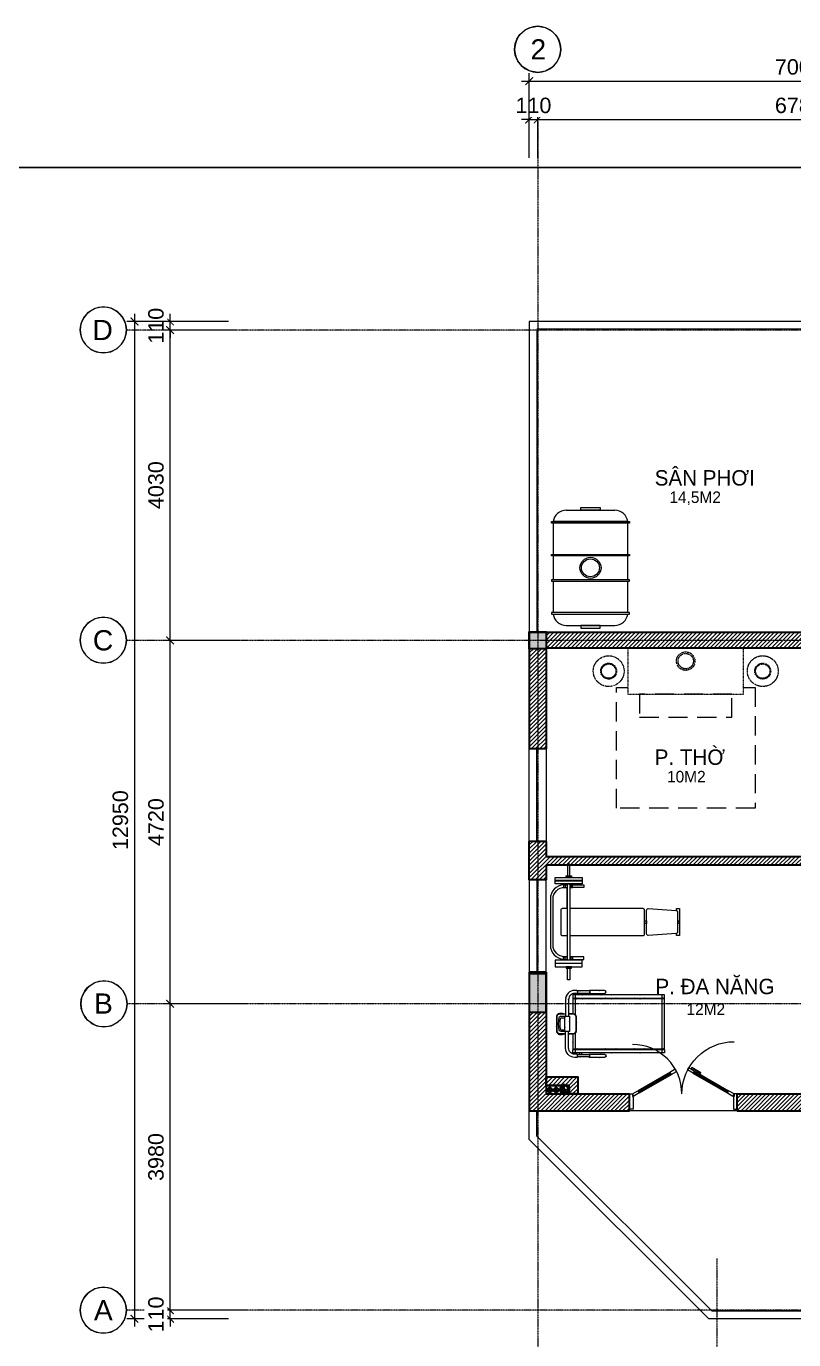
# Model space of a CAD drawing. Header units: millimetres. Extents: x -127141 to 682685, y -1234500 to 49778.
# Drawn here: x 307169 to 317131, y -15223 to 1835 of the extents above; entities that cross this region are included whole.
import ezdxf
from ezdxf.enums import TextEntityAlignment as Align

# ---------------------------------------------------------------- set-up
doc = ezdxf.new("R2010")
doc.units = ezdxf.units.MM
doc.header["$MEASUREMENT"] = 0
doc.set_wipeout_variables(frame=1)
for name, pattern in [('$AUDIT_BAD_LTYPE2', [0]), ('ACAD_ISO07W100', [3, 0, -3]), ('CONTINOUS', [0]), ('DASHDOT', [1, 0.5, -0.25, 0, -0.25]), ('HIDDEN', [0.75, 0.5, -0.25]), ('HIDDEN2', [0.1875, 0.125, -0.0625]), ('PHANTOM3', [1.5, 0.625, -0.125, 0.125, -0.125, 0.125, -0.125, 0.125, -0.125])]:
    doc.linetypes.add(name, pattern=pattern)
for name, color, linetype, lineweight in [('-DOOR', 137, 'Continuous', 9), ('-FURNITURE', 46, 'Continuous', 9), ('-LINE1', 7, 'Continuous', 18), ('-WALL', 4, 'Continuous', 35), ('A-COT VACH', 2, 'Continuous', 35), ('A-DIM', 251, 'Continuous', 15), ('A-HATCH', 251, 'Continuous', 5), ('A-KY HIEU', 34, 'Continuous', 20), ('A-NET THAY', 125, 'Continuous', 18), ('A-TRUC', 251, 'DASHDOT', 5), ('A-TUONG', 7, 'Continuous', 35), ('N1.5-TH', 2, 'PHANTOM3', 30), ('N4--1-OTHER1', 143, 'CONTINOUS', 15), ('N4-OTHER1', 143, 'CONTINOUS', 15), ('TEXT25', 2, 'Continuous', 13)]:
    doc.layers.add(name, color=color, linetype=linetype, lineweight=lineweight)
doc.layers.add('A-Dot_Line', color=255, linetype='ACAD_ISO07W100')
doc.layers.add('APOLIC', color=7, linetype='Continuous')
doc.layers.add('LUOI GIONG', color=160, linetype='Continuous', plot=False)
doc.styles.add('A1-arial', font='arial.ttf', dxfattribs={"width": 0.8})
doc.styles.get("Standard").update_dxf_attribs({"font": 'arial.ttf'})
doc.styles.add('SVN_AVO_thuong', font='')
doc.styles.add('T1', font='', dxfattribs={"height": 200})
doc.styles.get('SVN_AVO_thuong').set_extended_font_data('SVN-Avo')
doc.styles.get('T1').set_extended_font_data('VNgeometric Light')
doc.dimstyles.new('DIM_LAYOUT A2-A3', dxfattribs={"dimscale": 0, "dimtxt": 2, "dimasz": 1, "dimexe": 1, "dimexo": 0, "dimgap": 0.8, "dimtad": 1, "dimdec": 0, "dimlfac": -1, "dimzin": 0, "dimdsep": 46, "dimtxsty": 'Standard', "dimblk": 'ARCHTICK', "dimcen": 1, "dimdle": 1, "dimclrd": 256, "dimclre": 256, "dimclrt": 7, "dimadec": 0, "dimazin": 0, "dimtfac": 1, "dimtdec": 0, "dimtix": 1, "dimtofl": 0, "dimtmove": 2, "dimatfit": 3, "dimldrblk": 'ARCHTICK', "dimfxl": 1, "dimtfill": 1, "dimtolj": 1, "dimtzin": 0, "dimarcsym": 0})

# ---------------------------------------------------------------- blocks, each defined once
blk = doc.blocks.new('A$Cf6c941c9')
at = {"layer": '-FURNITURE', "linetype": 'HIDDEN', "ltscale": 500, "elevation": 0}
blk.add_lwpolyline([(512, 1950), (512, 2100), (2079, 2100), (2079, 300), (512, 300), (512, 450)], dxfattribs=at)
at = {"layer": '-FURNITURE', "linetype": 'HIDDEN2', "elevation": 0}
blk.add_lwpolyline([(600, 450), (600, 1950), (0, 1950), (0, 450)], close=True, dxfattribs=at)
at = {"layer": '-FURNITURE', "linetype": 'HIDDEN', "ltscale": 500, "elevation": 0}
blk.add_lwpolyline([(900, 600), (900, 1800), (600, 1800), (600, 600)], close=True, dxfattribs=at)
at = {"layer": '-FURNITURE', "linetype": 'HIDDEN2'}
for centre, radius in [((300, 2200), 200), ((300, 2200), 103), ((300, 2200), 93.3), ((170, 1200), 120), ((170, 1200), 100), ((300, 200), 200), ((300, 200), 103), ((300, 200), 93.3)]:
    blk.add_circle(centre, radius, dxfattribs=at)
blk = doc.blocks.new('X-10M-ALT2-TUM$0$A$C0CF10D65')
at = {"linetype": 'Continuous'}
for p, q in [((33, 188), (33, 821)), ((1533, 188), (1533, 821))]:
    blk.add_line(p, q, dxfattribs=at)
for points in [[(183, 0), (183, 1009), (204, 1009), (204, 0)], [(609, 0), (609, 1009), (629, 1009), (629, 0)], [(957, 0), (957, 1009), (937, 1009), (937, 0)], [(1383, 0), (1383, 1009), (1362, 1009), (1362, 0)], [(0, 378), (0, 631), (33, 631), (33, 378)], [(1566, 378), (1566, 631), (1533, 631), (1533, 378)]]:
    blk.add_lwpolyline(points, close=True, dxfattribs=at)
for points in [[(183, 989), (183, 19)], [(609, 989), (204, 989)], [(937, 989), (629, 989)], [(1362, 989), (957, 989)], [(1383, 19), (1383, 989)], [(204, 19), (609, 19)], [(629, 19), (937, 19)], [(957, 19), (1362, 19)]]:
    blk.add_lwpolyline(points, dxfattribs=at)
for radius in [137, 117]:
    blk.add_circle((783, 504), radius, dxfattribs=at)
for centre, start, end in [((206, 817), 97.774, 178.9884), ((1360, 817), 1.0116, 82.226), ((206, 191), 181.0116, 262.226), ((1360, 191), 277.774, 358.9884)]:
    blk.add_arc(centre, 173, start, end, dxfattribs=at)
blk = doc.blocks.new('Tonkin_JerkBench01_168x97_P')
for p, q in [((79, 138.5), (79, 135)), ((87, 138.5), (87, 135)), ((79, 41.5), (79, 45)), ((87, 41.5), (87, 45))]:
    blk.add_line(p, q)
for points in [[(85.4, 150), (85.4, 165), (82.4, 165), (82.4, 150)], [(82.4, 138.5), (77.2, 138.5), (77.2, 135), (82.4, 135)], [(82.4, 138.5), (78.5, 138.5)], [(78.5, 138.5), (82.4, 138.5)], [(82.4, 144), (82.4, 143.5)], [(85.4, 143.5), (85.4, 144)], [(85.4, 135), (88.6, 135), (88.6, 138.5), (85.4, 138.5)], [(82.4, 41.5), (77.2, 41.5), (77.2, 45), (82.4, 45)], [(78.5, 41.5), (82.4, 41.5)], [(82.4, 36), (82.4, 36.5)], [(85.4, 45), (88.6, 45), (88.6, 41.5), (85.4, 41.5)], [(85.4, 36.5), (85.4, 36)], [(85.4, 30), (85.4, 15), (82.4, 15), (82.4, 30)]]:
    blk.add_lwpolyline(points)
at = {"color": 8}
for points in [[(77.2, 138.5, 0.393718), (60, 120), (60, 60, 0.393718), (77.2, 41.5)], [(82.4, 45), (78.5, 45, -0.414214), (63.5, 60), (63.5, 120, -0.414214), (78.5, 135), (82.4, 135)]]:
    blk.add_lwpolyline(points, format="xyb", dxfattribs=at)
for points in [[(101.4, 148), (101.4, 144), (66.4, 144), (66.4, 148)], [(101.4, 143.5), (101.4, 139.5), (66.4, 139.5), (66.4, 143.5)], [(87.4, 150), (87.4, 148), (80.4, 148), (80.4, 150)], [(82.4, 139.5), (85.4, 139.5), (85.4, 40.5), (82.4, 40.5)], [(101.4, 36.5), (101.4, 40.5), (66.4, 40.5), (66.4, 36.5)], [(101.4, 32), (101.4, 36), (66.4, 36), (66.4, 32)], [(87.4, 30), (87.4, 32), (80.4, 32), (80.4, 30)]]:
    blk.add_lwpolyline(points, close=True)
for points in [[(85.4, 138.5), (103.5, 138.5), (103.5, 135), (85.4, 135)], [(82.4, 107.5), (81.7, 107.5), (81.7, 135), (82.4, 135)], [(223.7, 105), (223.7, 107.5), (227.7, 107.5), (227.7, 72.5), (223.7, 72.5), (223.7, 75)], [(182.3, 91.7), (185, 91.7), (185, 88.2), (182.3, 88.2)], [(225, 91.7), (227.4, 91.7), (227.4, 88.2), (225, 88.2)], [(82.4, 72.5), (81.7, 72.5), (81.7, 45), (82.4, 45)], [(85.4, 41.5), (103.5, 41.5), (103.5, 45), (85.4, 45)]]:
    blk.add_lwpolyline(points, dxfattribs=at)
for points in [[(82.4, 107.5), (75.5, 107.5, 0.414214), (73.5, 105.5), (73.5, 74.5, 0.414214), (75.5, 72.5), (82.4, 72.5)], [(85.4, 72.5), (180.3, 72.5, 0.414214), (182.3, 74.5), (182.3, 105.5, 0.414214), (180.3, 107.5), (85.4, 107.5)]]:
    blk.add_lwpolyline(points, format="xyb")
blk.add_lwpolyline([(223.1, 74.9), (187.1, 72.6, -0.432616), (185, 74.6), (185, 105.4, -0.432616), (187.1, 107.4), (223.1, 105.1, -0.396047), (225, 103.1), (225, 76.9, -0.396047)], format="xyb", close=True)
blk = doc.blocks.new('Tonkin_Treadmill01_140x87_P')
at = {"color": 8}
for p, q in [((84.8, 71.9), (84.8, 97.5)), ((197.3, 22.5), (197.3, 97.5)), ((84.8, 22.5), (84.8, 48.1))]:
    blk.add_line(p, q, dxfattribs=at)
blk.add_line((70.9, 50), (70.9, 70))
for points in [[(87.1, 103.5), (83.9, 103.5, 0.414214), (71.9, 91.5), (71.9, 70)], [(102.9, 99.5), (122.5, 99.5, 1), (122.5, 103.5), (102.9, 103.5)], [(87.1, 99.5), (83.9, 99.5, 0.414214), (75.9, 91.5), (75.9, 70)], [(71.9, 72.5), (64, 72.5, 0.414214), (60.5, 69), (60.5, 51, 0.414214), (64, 47.5), (71.9, 47.5)], [(75.9, 47.5), (82, 47.5, 0.414214), (85.5, 51), (85.5, 69, 0.414214), (82, 72.5), (75.9, 72.5)], [(87.1, 16.5), (83.9, 16.5, -0.414214), (71.9, 28.5), (71.9, 50)], [(87.1, 20.5), (83.9, 20.5, -0.414214), (75.9, 28.5), (75.9, 50)], [(102.9, 20.5), (122.5, 20.5, -1), (122.5, 16.5), (102.9, 16.5)]]:
    blk.add_lwpolyline(points, format="xyb")
for points in [[(102.9, 103), (87.5, 103)], [(81.3, 47), (81.3, 27.5), (200.3, 27.5), (200.3, 92.5), (81.3, 92.5), (81.3, 73)], [(87.5, 100), (102.9, 100)], [(68.5, 72.5), (68.5, 73), (63.5, 73), (63.5, 72.5)], [(68.5, 47.5), (68.5, 47), (63.5, 47), (63.5, 47.5)], [(87.5, 20), (102.9, 20)], [(102.9, 17), (87.5, 17)]]:
    blk.add_lwpolyline(points)
for points in [[(81.3, 97.5), (81.3, 93.5), (200.3, 93.5), (200.3, 97.5)], [(81.3, 97.5), (81.3, 93.5), (200.3, 93.5), (200.3, 97.5)], [(64, 73.5), (64, 74), (68, 74), (68, 73.5)], [(64, 46.5), (64, 46), (68, 46), (68, 46.5)], [(81.3, 22.5), (81.3, 26.5), (200.3, 26.5), (200.3, 22.5)]]:
    blk.add_lwpolyline(points, close=True)
for points in [[(81.8, 92.5), (81.8, 93.5)], [(81.8, 92.5), (81.8, 93.5)], [(199.8, 93.5), (199.8, 92.5)], [(68.5, 73), (71.9, 73)], [(68.5, 47), (71.9, 47)], [(81.8, 27.5), (81.8, 26.5)], [(199.8, 26.5), (199.8, 27.5)]]:
    blk.add_lwpolyline(points, dxfattribs=at)
for points in [[(89.8, 97.5), (89.8, 100), (92.8, 100), (92.8, 97.5)], [(89.8, 22.5), (89.8, 20), (92.8, 20), (92.8, 22.5)]]:
    blk.add_lwpolyline(points, close=True, dxfattribs=at)
for points in [[(63.5, 73, 0.377964), (60, 69), (60, 51, 0.377964), (63.5, 47)], [(75.9, 47), (82, 47, 0.414214), (86, 51), (86, 69, 0.414214), (82, 73), (75.9, 73)]]:
    blk.add_lwpolyline(points, format="xyb", dxfattribs=at)
for points in [[(69.2, 73), (62.8, 73, -1), (62.8, 73.5), (69.2, 73.5, -1)], [(63.6, 51.7, -0.083043), (63.6, 68.3, -0.366471), (65.6, 70), (76.9, 70), (76.9, 50), (65.6, 50, -0.366471)], [(69.2, 47), (62.8, 47, 1), (62.8, 46.5), (69.2, 46.5, 1)]]:
    blk.add_lwpolyline(points, format="xyb", close=True)
blk.add_lwpolyline([(65.6, 52, -0.083043), (65.6, 68), (70.4, 68), (70.4, 52)], format="xyb", close=True, dxfattribs=at)
at = {"extrusion": (0, 0, -1)}
for centre, major_axis, start_param, end_param in [((87.1, 101.5), (0, -2), 3.141593, 6.283185), ((102.9, 101.5), (0, -2), 2.418858, 7.00592), ((102.9, 101.5), (0, -1.5), 3.141593, 6.283185)]:
    blk.add_ellipse(centre, major_axis=major_axis, ratio=0.258819, start_param=start_param, end_param=end_param, dxfattribs=at)
for centre, major_axis, start_param, end_param in [((87.1, 18.5), (0, 2), 3.141593, 6.283185), ((102.9, 18.5), (0, 2), 2.418858, 7.00592), ((102.9, 18.5), (0, 1.5), 3.141593, 6.283185)]:
    blk.add_ellipse(centre, major_axis=major_axis, ratio=0.258819, start_param=start_param, end_param=end_param)
at = {"layer": 'A-Dot_Line', "ltscale": 0.2}
for p, q in [((84.8, 71.9), (84.8, 97.5)), ((197.3, 22.5), (197.3, 97.5)), ((70.9, 50), (70.9, 70)), ((84.8, 22.5), (84.8, 48.1))]:
    blk.add_line(p, q, dxfattribs=at)
for points in [[(87.1, 103.5), (83.9, 103.5, 0.414214), (71.9, 91.5), (71.9, 70)], [(102.9, 99.5), (122.5, 99.5, 1), (122.5, 103.5), (102.9, 103.5)], [(87.1, 99.5), (83.9, 99.5, 0.414214), (75.9, 91.5), (75.9, 70)], [(63.5, 73, 0.377964), (60, 69), (60, 51, 0.377964), (63.5, 47)], [(71.9, 72.5), (64, 72.5, 0.414214), (60.5, 69), (60.5, 51, 0.414214), (64, 47.5), (71.9, 47.5)], [(75.9, 47), (82, 47, 0.414214), (86, 51), (86, 69, 0.414214), (82, 73), (75.9, 73)], [(75.9, 47.5), (82, 47.5, 0.414214), (85.5, 51), (85.5, 69, 0.414214), (82, 72.5), (75.9, 72.5)], [(87.1, 16.5), (83.9, 16.5, -0.414214), (71.9, 28.5), (71.9, 50)], [(87.1, 20.5), (83.9, 20.5, -0.414214), (75.9, 28.5), (75.9, 50)], [(102.9, 20.5), (122.5, 20.5, -1), (122.5, 16.5), (102.9, 16.5)]]:
    blk.add_lwpolyline(points, format="xyb", dxfattribs=at)
for points in [[(102.9, 103), (87.5, 103)], [(81.3, 47), (81.3, 27.5), (200.3, 27.5), (200.3, 92.5), (81.3, 92.5), (81.3, 73)], [(81.8, 92.5), (81.8, 93.5)], [(81.8, 92.5), (81.8, 93.5)], [(87.5, 100), (102.9, 100)], [(199.8, 93.5), (199.8, 92.5)], [(68.5, 72.5), (68.5, 73), (63.5, 73), (63.5, 72.5)], [(68.5, 73), (71.9, 73)], [(68.5, 47.5), (68.5, 47), (63.5, 47), (63.5, 47.5)], [(68.5, 47), (71.9, 47)], [(81.8, 27.5), (81.8, 26.5)], [(87.5, 20), (102.9, 20)], [(199.8, 26.5), (199.8, 27.5)], [(102.9, 17), (87.5, 17)]]:
    blk.add_lwpolyline(points, dxfattribs=at)
for points in [[(81.3, 97.5), (81.3, 93.5), (200.3, 93.5), (200.3, 97.5)], [(81.3, 97.5), (81.3, 93.5), (200.3, 93.5), (200.3, 97.5)], [(89.8, 97.5), (89.8, 100), (92.8, 100), (92.8, 97.5)], [(64, 73.5), (64, 74), (68, 74), (68, 73.5)], [(64, 46.5), (64, 46), (68, 46), (68, 46.5)], [(81.3, 22.5), (81.3, 26.5), (200.3, 26.5), (200.3, 22.5)], [(89.8, 22.5), (89.8, 20), (92.8, 20), (92.8, 22.5)]]:
    blk.add_lwpolyline(points, close=True, dxfattribs=at)
for points in [[(69.2, 73), (62.8, 73, -1), (62.8, 73.5), (69.2, 73.5, -1)], [(63.6, 51.7, -0.083043), (63.6, 68.3, -0.366471), (65.6, 70), (76.9, 70), (76.9, 50), (65.6, 50, -0.366471)], [(65.6, 52, -0.083043), (65.6, 68), (70.4, 68), (70.4, 52)], [(69.2, 47), (62.8, 47, 1), (62.8, 46.5), (69.2, 46.5, 1)]]:
    blk.add_lwpolyline(points, format="xyb", close=True, dxfattribs=at)
at = {"layer": 'A-Dot_Line', "ltscale": 0.2, "extrusion": (0, 0, -1)}
for centre, major_axis, start_param, end_param in [((87.1, 101.5), (0, -2), 3.141593, 6.283185), ((102.9, 101.5), (0, -2), 2.418858, 7.00592), ((102.9, 101.5), (0, -1.5), 3.141593, 6.283185)]:
    blk.add_ellipse(centre, major_axis=major_axis, ratio=0.258819, start_param=start_param, end_param=end_param, dxfattribs=at)
at = {"layer": 'A-Dot_Line', "ltscale": 0.2}
for centre, major_axis, start_param, end_param in [((87.1, 18.5), (0, 2), 3.141593, 6.283185), ((102.9, 18.5), (0, 2), 2.418858, 7.00592), ((102.9, 18.5), (0, 1.5), 3.141593, 6.283185)]:
    blk.add_ellipse(centre, major_axis=major_axis, ratio=0.258819, start_param=start_param, end_param=end_param, dxfattribs=at)
blk = doc.blocks.new('*U80')
at = {"ltscale": 0.3}
for points in [[(883, 0, 0.414214), (50, 833, 0.414214)], [(883, 0, -0.414214), (1672, 789, -0.414214)]]:
    blk.add_lwpolyline(points, format="xyb", dxfattribs=at)
for points in [[(579, 338), (726, 423), (740, 399), (716, 384), (705, 404), (582, 333)], [(0, 0), (50, 0), (50, -40), (60, -40), (60, -246), (0, -246)], [(1722, 0), (1672, 0), (1672, -40), (1662, -40), (1662, -246), (1722, -246)]]:
    blk.add_lwpolyline(points, close=True)
for points in [[(687, 368), (137, 50)], [(685, 367), (705, 332), (792, 382), (772, 417), (685, 367)], [(1075, 344), (1055, 310), (969, 360), (989, 394), (1075, 344)], [(1073, 346), (1585, 50)], [(137, 50), (157, 15), (70, -35), (50, 0), (137, 50)], [(1585, 50), (1565, 15), (1652, -35), (1672, 0), (1585, 50)]]:
    blk.add_lwpolyline(points)
at = {"layer": 'APOLIC', "linetype": '$AUDIT_BAD_LTYPE2'}
for p, q in [((147, 33), (695, 349)), ((705, 332), (157, 15)), ((1055, 310), (1565, 15)), ((1575, 33), (1065, 327))]:
    blk.add_line(p, q, dxfattribs=at)
blk = doc.blocks.new('_ArchTick')
at = {"color": 0, "linetype": 'ByBlock', "const_width": 0.15}
blk.add_lwpolyline([(-0.5, -0.5), (0.5, 0.5)], dxfattribs=at)
blk = doc.blocks.new('*D405')
at = {"layer": 'A-DIM', "lineweight": -2, "transparency": 16777216}
for p, q in [((1166, 17884), (1166, 17984)), ((1885, 17884), (1066, 17884)), ((1885, 17774), (1066, 17774)), ((1166, 17774), (1166, 17674))]:
    blk.add_line(p, q, dxfattribs=at)
at = {"layer": 'Defpoints', "color": 0, "transparency": 16777216}
for p in [(1885, 17884, 0), (1885, 17774, 0)]:
    blk.add_point(p, dxfattribs=at)
at = {"layer": 'A-DIM', "lineweight": -2, "transparency": 16777216, "xscale": 100, "yscale": 100, "zscale": 100}
for p, rotation in [((1166, 17884), 270), ((1166, 17774), 90)]:
    blk.add_blockref('_ArchTick', p, dxfattribs=dict(at, rotation=rotation))
at = {"layer": 'A-DIM', "color": 7, "transparency": 16777216, "insert": (984, 17829), "char_height": 200, "attachment_point": 5, "rotation": 90, "bg_fill": 3, "box_fill_scale": 1.25, "bg_fill_color": 256, "bg_fill_true_color": 13158600, "bg_fill_transparency": 0}
blk.add_mtext('\\A1;110', dxfattribs=at)
at = {"layer": 'Defpoints', "color": 0, "transparency": 16777216}
blk.add_point((1166, 17774), dxfattribs=at)
blk = doc.blocks.new('*D406')
at = {"layer": 'A-DIM', "lineweight": -2, "transparency": 16777216}
for p, q in [((5838, 20508), (12818, 20508)), ((5938, 20011), (5938, 20608)), ((12718, 20011), (12718, 20608))]:
    blk.add_line(p, q, dxfattribs=at)
at = {"layer": 'Defpoints', "color": 0, "transparency": 16777216}
for p in [(12718, 20508), (5938, 20011, 0), (12718, 20011, 0)]:
    blk.add_point(p, dxfattribs=at)
at = {"layer": 'A-DIM', "lineweight": -2, "transparency": 16777216, "xscale": 100, "yscale": 100, "zscale": 100, "rotation": 180}
blk.add_blockref('_ArchTick', (5938, 20508), dxfattribs=at)
at = {"layer": 'A-DIM', "lineweight": -2, "transparency": 16777216, "xscale": 100, "yscale": 100, "zscale": 100}
blk.add_blockref('_ArchTick', (12718, 20508), dxfattribs=at)
at = {"layer": 'A-DIM', "color": 7, "transparency": 16777216, "insert": (9328, 20690), "char_height": 200, "attachment_point": 5, "bg_fill": 3, "box_fill_scale": 1.25, "bg_fill_color": 256, "bg_fill_true_color": 13158600, "bg_fill_transparency": 0}
blk.add_mtext('\\A1;6780', dxfattribs=at)
blk = doc.blocks.new('*D408')
at = {"layer": 'A-DIM', "lineweight": -2, "transparency": 16777216}
for p, q in [((5828, 20508), (5728, 20508)), ((5828, 20011), (5828, 20608)), ((5938, 20011), (5938, 20608)), ((5938, 20508), (6038, 20508))]:
    blk.add_line(p, q, dxfattribs=at)
at = {"layer": 'Defpoints', "color": 0, "transparency": 16777216}
for p in [(5828, 20011, 0), (5938, 20011)]:
    blk.add_point(p, dxfattribs=at)
at = {"layer": 'A-DIM', "lineweight": -2, "transparency": 16777216, "xscale": 100, "yscale": 100, "zscale": 100}
blk.add_blockref('_ArchTick', (5828, 20508), dxfattribs=at)
at = {"layer": 'A-DIM', "lineweight": -2, "transparency": 16777216, "xscale": 100, "yscale": 100, "zscale": 100, "rotation": 180}
blk.add_blockref('_ArchTick', (5938, 20508), dxfattribs=at)
at = {"layer": 'A-DIM', "color": 7, "transparency": 16777216, "insert": (5883, 20690), "char_height": 200, "attachment_point": 5, "bg_fill": 3, "box_fill_scale": 1.25, "bg_fill_color": 256, "bg_fill_true_color": 13158600, "bg_fill_transparency": 0}
blk.add_mtext('\\A1;110', dxfattribs=at)
at = {"layer": 'Defpoints', "color": 0, "transparency": 16777216}
blk.add_point((5938, 20508), dxfattribs=at)
blk = doc.blocks.new('*D412')
at = {"layer": 'A-DIM', "lineweight": -2, "transparency": 16777216}
for p, q in [((2024, 17774), (1066, 17774)), ((1166, 13643), (1166, 17874)), ((2024, 13743), (1066, 13743))]:
    blk.add_line(p, q, dxfattribs=at)
at = {"layer": 'Defpoints', "color": 0, "transparency": 16777216}
for p in [(1166, 17774), (2024, 17774, 0), (2024, 13743, 0)]:
    blk.add_point(p, dxfattribs=at)
at = {"layer": 'A-DIM', "lineweight": -2, "transparency": 16777216, "xscale": 100, "yscale": 100, "zscale": 100}
for p, rotation in [((1166, 17774), 90), ((1166, 13743), 270)]:
    blk.add_blockref('_ArchTick', p, dxfattribs=dict(at, rotation=rotation))
at = {"layer": 'A-DIM', "color": 7, "transparency": 16777216, "insert": (984, 15759), "char_height": 200, "attachment_point": 5, "rotation": 90, "bg_fill": 3, "box_fill_scale": 1.25, "bg_fill_color": 256, "bg_fill_true_color": 13158600, "bg_fill_transparency": 0}
blk.add_mtext('\\A1;4030', dxfattribs=at)
blk = doc.blocks.new('*D418')
at = {"layer": 'A-DIM', "lineweight": -2, "transparency": 16777216}
for p, q in [((1166, 4943), (1166, 9123)), ((2137, 9023), (1066, 9023)), ((2137, 5043), (1066, 5043))]:
    blk.add_line(p, q, dxfattribs=at)
at = {"layer": 'Defpoints', "color": 0, "transparency": 16777216}
for p in [(1166, 9023), (2137, 9023, 0), (2137, 5043, 0)]:
    blk.add_point(p, dxfattribs=at)
at = {"layer": 'A-DIM', "lineweight": -2, "transparency": 16777216, "xscale": 100, "yscale": 100, "zscale": 100}
for p, rotation in [((1166, 9023), 90), ((1166, 5043), 270)]:
    blk.add_blockref('_ArchTick', p, dxfattribs=dict(at, rotation=rotation))
at = {"layer": 'A-DIM', "color": 7, "transparency": 16777216, "insert": (984, 7033), "char_height": 200, "attachment_point": 5, "rotation": 90, "bg_fill": 3, "box_fill_scale": 1.25, "bg_fill_color": 256, "bg_fill_true_color": 13158600, "bg_fill_transparency": 0}
blk.add_mtext('\\A1;3980', dxfattribs=at)
blk = doc.blocks.new('*D419')
at = {"layer": 'A-DIM', "lineweight": -2, "transparency": 16777216}
for p, q in [((1166, 8923), (1166, 13843)), ((2062, 13743), (1066, 13743)), ((2062, 9023), (1066, 9023))]:
    blk.add_line(p, q, dxfattribs=at)
at = {"layer": 'Defpoints', "color": 0, "transparency": 16777216}
for p in [(1166, 13743), (2062, 13743, 0), (2062, 9023, 0)]:
    blk.add_point(p, dxfattribs=at)
at = {"layer": 'A-DIM', "lineweight": -2, "transparency": 16777216, "xscale": 100, "yscale": 100, "zscale": 100}
for p, rotation in [((1166, 13743), 90), ((1166, 9023), 270)]:
    blk.add_blockref('_ArchTick', p, dxfattribs=dict(at, rotation=rotation))
at = {"layer": 'A-DIM', "color": 7, "transparency": 16777216, "insert": (984, 11383), "char_height": 200, "attachment_point": 5, "rotation": 90, "bg_fill": 3, "box_fill_scale": 1.25, "bg_fill_color": 256, "bg_fill_true_color": 13158600, "bg_fill_transparency": 0}
blk.add_mtext('\\A1;4720', dxfattribs=at)
blk = doc.blocks.new('*D420')
at = {"layer": 'A-DIM', "lineweight": -2, "transparency": 16777216}
for p, q in [((5728, 21008), (12928, 21008)), ((5828, 20398), (5828, 21108)), ((12828, 20398), (12828, 21108))]:
    blk.add_line(p, q, dxfattribs=at)
at = {"layer": 'Defpoints', "color": 0, "transparency": 16777216}
for p in [(12828, 21008), (5828, 20398, 0), (12828, 20398, 0)]:
    blk.add_point(p, dxfattribs=at)
at = {"layer": 'A-DIM', "lineweight": -2, "transparency": 16777216, "xscale": 100, "yscale": 100, "zscale": 100, "rotation": 180}
blk.add_blockref('_ArchTick', (5828, 21008), dxfattribs=at)
at = {"layer": 'A-DIM', "lineweight": -2, "transparency": 16777216, "xscale": 100, "yscale": 100, "zscale": 100}
blk.add_blockref('_ArchTick', (12828, 21008), dxfattribs=at)
at = {"layer": 'A-DIM', "color": 7, "transparency": 16777216, "insert": (9328, 21190), "char_height": 200, "attachment_point": 5, "bg_fill": 3, "box_fill_scale": 1.25, "bg_fill_color": 256, "bg_fill_true_color": 13158600, "bg_fill_transparency": 0}
blk.add_mtext('\\A1;7000', dxfattribs=at)
blk = doc.blocks.new('Tag - Metric')
blk.add_lwpolyline([(0, 3.44), (-1.1, 3.26), (-2.06, 2.76), (-2.71, 2.12), (-3.13, 1.43), (-3.37, 0.73), (-3.44, 0), (-3.3, -0.99), (-2.83, -1.96), (-2.11, -2.72), (-1.16, -3.24), (0, -3.44), (1.28, -3.19), (2.29, -2.57), (2.96, -1.75), (3.33, -0.88), (3.44, 0), (3.34, 0.84), (3.08, 1.53), (2.65, 2.2), (1.84, 2.91), (1.07, 3.27), (0, 3.44)], close=True)
blk.add_circle((0, 0), 3.44)
at = {"style": 'A1-arial', "flags": 8}
blk.add_attdef('1', text='', height=3, dxfattribs=at).set_placement((0, 0), align=Align.MIDDLE_CENTER)
blk = doc.blocks.new('*D421')
at = {"layer": 'A-DIM', "lineweight": -2, "transparency": 16777216}
for p, q in [((704, 17984), (704, 4833)), ((1923, 17884), (604, 17884)), ((1923, 4933), (604, 4933))]:
    blk.add_line(p, q, dxfattribs=at)
at = {"layer": 'Defpoints', "color": 0, "transparency": 16777216}
for p in [(1923, 17884, 0), (704, 4933), (1923, 4933, 0)]:
    blk.add_point(p, dxfattribs=at)
at = {"layer": 'A-DIM', "lineweight": -2, "transparency": 16777216, "xscale": 100, "yscale": 100, "zscale": 100}
for p, rotation in [((704, 17884), 90), ((704, 4933), 270)]:
    blk.add_blockref('_ArchTick', p, dxfattribs=dict(at, rotation=rotation))
at = {"layer": 'A-DIM', "color": 7, "transparency": 16777216, "insert": (522, 11408), "char_height": 200, "attachment_point": 5, "rotation": 90, "bg_fill": 3, "box_fill_scale": 1.25, "bg_fill_color": 256, "bg_fill_true_color": 13158600, "bg_fill_transparency": 0}
blk.add_mtext('\\A1;12950', dxfattribs=at)
blk = doc.blocks.new('*D422')
at = {"layer": 'A-DIM', "lineweight": -2, "transparency": 16777216}
for p, q in [((1166, 5043), (1166, 5143)), ((1923, 5043), (1066, 5043)), ((1923, 4933), (1066, 4933)), ((1166, 4933), (1166, 4833))]:
    blk.add_line(p, q, dxfattribs=at)
at = {"layer": 'Defpoints', "color": 0, "transparency": 16777216}
for p in [(1923, 5043, 0), (1923, 4933, 0)]:
    blk.add_point(p, dxfattribs=at)
at = {"layer": 'A-DIM', "lineweight": -2, "transparency": 16777216, "xscale": 100, "yscale": 100, "zscale": 100}
for p, rotation in [((1166, 5043), 270), ((1166, 4933), 90)]:
    blk.add_blockref('_ArchTick', p, dxfattribs=dict(at, rotation=rotation))
at = {"layer": 'A-DIM', "color": 7, "transparency": 16777216, "insert": (984, 4988), "char_height": 200, "attachment_point": 5, "rotation": 90, "bg_fill": 3, "box_fill_scale": 1.25, "bg_fill_color": 256, "bg_fill_true_color": 13158600, "bg_fill_transparency": 0}
blk.add_mtext('\\A1;110', dxfattribs=at)
at = {"layer": 'Defpoints', "color": 0, "transparency": 16777216}
blk.add_point((1166, 5043), dxfattribs=at)
blk = doc.blocks.new('cot 220')
at = {"layer": 'A-COT VACH'}
h = blk.add_hatch(color=251, dxfattribs=at)
h.dxf.hatch_style = 1
h.paths.add_polyline_path([(110, 110), (-110, 110), (-110, -110), (110, -110)])
blk.add_lwpolyline([(-110, -110), (110, -110), (110, 110), (-110, 110)], close=True, dxfattribs=at)
blk = doc.blocks.new('N-ONGDUNG')
at = {"layer": 'N4-OTHER1', "ltscale": 10}
h = blk.add_hatch(dxfattribs=at)
h.set_pattern_fill('ANSI31', color=256, scale=36, angle=-90, style=0)
h.set_pattern_definition([(315, (39548.85, 159241.4585), (3.18198052, 3.18198052), [])])
h.paths.add_polyline_path([(0, 45, -0.414214), (45, 0), (0, 0)])
h.paths.add_polyline_path([(-45, 0, -0.414214), (0, 45), (0, 0, 1)])
h.paths.add_polyline_path([(0, 0), (45, 0, -1)])
at = {"linetype": 'Continuous', "ltscale": 10}
for p, q in [((63, 0), (-63, 0)), ((0, 63), (0, -63))]:
    blk.add_line(p, q, dxfattribs=at)
blk.add_circle((0, 0), 45, dxfattribs=at)
for centre, start, end in [((-23, 0), 0, 180), ((23, 0), 180, 0)]:
    blk.add_arc(centre, 22.5, start, end, dxfattribs=at)
blk = doc.blocks.new('A$C7A0B4F84')
at = {"layer": 'A-HATCH'}
h = blk.add_hatch(dxfattribs=at)
h.set_pattern_fill('ANSI31', color=256, scale=300, angle=-90)
h.set_pattern_definition([(315, (6970, 315767.375), (26.5165043, 26.5165043), [])])
h.paths.add_polyline_path([(210, 100), (100, 100), (100, -10), (-200, -10), (-200, -120), (210, -120)])
at = {"layer": 'A-TUONG'}
blk.add_lwpolyline([(210, 100), (100, 100), (100, -10), (-200, -10), (-200, -120), (210, -120), (210, 100)], dxfattribs=at)
at = {"layer": 'N4--1-OTHER1', "color": 1}
blk.add_lwpolyline([(-200, 0), (-200, 100), (100, 100), (100, 0)], close=True, dxfattribs=at)
at = {"layer": 'N1.5-TH'}
for p, xscale, yscale, zscale in [((-154, 51), -0.6666666666666667, 0.6666666666666667, 0.6666666666666666), ((-71, 51), -0.6666666666666667, 0.6666666666666667, 0.6666666666666666), ((35, 45), -1.222222222222222, 1.222222222222222, 1.222222222222222)]:
    blk.add_blockref('N-ONGDUNG', p, dxfattribs=dict(at, xscale=xscale, yscale=yscale, zscale=zscale))
blk = doc.blocks.new('A$C613aa57a')
at = {"layer": 'A-COT VACH'}
h = blk.add_hatch(color=251, dxfattribs=at)
h.dxf.hatch_style = 1
h.paths.add_polyline_path([(6048, 9413.9), (5828, 9413.9), (5828, 8913.9), (6048, 8913.9)])
blk.add_lwpolyline([(5828, 8913.9), (6048, 8913.9), (6048, 9413.9), (5828, 9413.9)], close=True, dxfattribs=at)
at = {"layer": 'A-TRUC', "ltscale": 3}
blk.add_line((14146.6, 5043.1, 0), (599.3, 5043.1, 0), dxfattribs=at)
blk.add_lwpolyline([(8263.9, 5713.6), (8263.9, 1081.7)], dxfattribs=at)
at = {"layer": 'A-COT VACH', "xscale": -1}
blk.add_blockref('cot 220', (5938.2, 13743.6), dxfattribs=at)
at = {"layer": 'A-KY HIEU'}
ref = blk.add_blockref('Tag - Metric', (300, 17775.4, 0), dxfattribs=dict(at, xscale=87.13796474971016, yscale=87.13796474971016, zscale=87.13796474971016, rotation=180))
ref.add_attrib('DETAIL#', 'D', dxfattribs={"layer": '0', "height": 262.5, "style": 'A1-arial'}).set_placement((291.3, 17774.3, 0), align=Align.MIDDLE_CENTER)
ref = blk.add_blockref('Tag - Metric', (300, 13745.2, 0), dxfattribs=dict(at, xscale=87.13796474971016, yscale=87.13796474971016, zscale=87.13796474971016, rotation=180))
ref.add_attrib('DETAIL#', 'C', dxfattribs={"layer": '0', "height": 262.5, "style": 'A1-arial'}).set_placement((296.3, 13744.1, 0), align=Align.MIDDLE_CENTER)
ref = blk.add_blockref('Tag - Metric', (308, 9022.9, 0), dxfattribs=dict(at, xscale=87.13796474971016, yscale=87.13796474971016, zscale=87.13796474971016, rotation=180))
ref.add_attrib('DETAIL#', 'B', dxfattribs={"layer": '0', "height": 262.5, "style": 'A1-arial'}).set_placement((300.7, 9026.5, 0), align=Align.MIDDLE_CENTER)
at = {"layer": 'A-DIM'}
dim = blk.add_linear_dim(base=(12718.1, 20507.9), p1=(5938, 20011.2, 0), p2=(12718.1, 20011.1, 0), dimstyle='DIM_LAYOUT A2-A3', override={"dimscale": 100}, dxfattribs=at)
dim.commit()
dim.dimension.update_dxf_attribs({"geometry": '*D406', "text_midpoint": (9328.1, 20690)})
dim = blk.add_linear_dim(base=(1166.2, 17773.6), p1=(1885.3, 17883.6, 0), p2=(1885.3, 17773.6, 0), angle=90, dimstyle='DIM_LAYOUT A2-A3', override={"dimscale": 100}, dxfattribs=at)
dim.commit()
dim.dimension.update_dxf_attribs({"geometry": '*D405', "text_midpoint": (984.1, 17828.6)})
at = {"layer": 'A-KY HIEU'}
ref = blk.add_blockref('Tag - Metric', (300, 5043.1, 0), dxfattribs=dict(at, xscale=87.13796474971016, yscale=87.13796474971016, zscale=87.13796474971016, rotation=180))
ref.add_attrib('DETAIL#', 'A', dxfattribs={"layer": '0', "height": 262.5, "style": 'A1-arial'}).set_placement((300, 5043.1, 0), align=Align.MIDDLE_CENTER)
at = {"layer": 'A-DIM'}
dim = blk.add_linear_dim(base=(5938, 20507.9, 0), p1=(5828, 20011.2, 0), p2=(5938, 20011.2, 0), dimstyle='DIM_LAYOUT A2-A3', override={"dimscale": 100}, dxfattribs=at)
dim.commit()
dim.dimension.update_dxf_attribs({"geometry": '*D408', "text_midpoint": (5883, 20690, 0)})
for base, p1, p2, picture, middle in [((1166.2, 17773.6, 0), (2024.1, 13743.4, 0), (2024.1, 17773.6), '*D412', (984, 15758.5, 0)), ((1166.2, 9022.9, 0), (2137.1, 5043.1, 0), (2137.2, 9022.9, 0), '*D418', (984, 7033, 0))]:
    dim = blk.add_linear_dim(base=base, p1=p1, p2=p2, angle=270, dimstyle='DIM_LAYOUT A2-A3', override={"dimscale": 100}, dxfattribs=at)
    dim.commit()
    dim.dimension.update_dxf_attribs({"geometry": picture, "text_midpoint": middle})
at = {"layer": 'A-TRUC', "ltscale": 3, "elevation": 0}
blk.add_lwpolyline([(5938, 20484.2), (5938, 867.1)], dxfattribs=at)
at = {"layer": 'A-DIM'}
dim = blk.add_linear_dim(base=(1166.1665, 13743.4286, 0), p1=(2061.8094, 9022.9401, 0), p2=(2061.8094, 13743.4286, 0), angle=270, dimstyle='DIM_LAYOUT A2-A3', override={"dimscale": 100}, dxfattribs=at)
dim.commit()
dim.dimension.update_dxf_attribs({"geometry": '*D419', "text_midpoint": (984.0519, 11383.1843, 0)})
dim = blk.add_linear_dim(base=(12828.1, 21007.8), p1=(5828, 20398.2, 0), p2=(12828.1, 20398.1, 0), dimstyle='DIM_LAYOUT A2-A3', override={"dimscale": 100}, dxfattribs=at)
dim.commit()
dim.dimension.update_dxf_attribs({"geometry": '*D420', "text_midpoint": (9328.1, 21189.9)})
dim = blk.add_linear_dim(base=(703.80988, 4933.09274), p1=(1922.95674, 17883.59268, 0), p2=(1922.95674, 4933.09274, 0), angle=90, dimstyle='DIM_LAYOUT A2-A3', override={"dimscale": 100}, dxfattribs=at)
dim.commit()
dim.dimension.update_dxf_attribs({"geometry": '*D421', "text_midpoint": (521.69528, 11408.34271)})
at = {"layer": 'A-TRUC', "ltscale": 3}
for p, q in [((14146.6, 17773.6, 0), (599.3, 17773.6, 0)), ((14146.6, 13743.4, 0), (599.3, 13743.4, 0)), ((14146.6, 9022.9, 0), (599.3, 9022.9, 0))]:
    blk.add_line(p, q, dxfattribs=at)
at = {"layer": 'A-KY HIEU'}
ref = blk.add_blockref('Tag - Metric', (5937.9, 21418.9, 0), dxfattribs=dict(at, xscale=-87.13796474971016, yscale=87.13796474971016, zscale=87.13796474971016))
ref.add_attrib('DETAIL#', '2', dxfattribs={"layer": '0', "height": 262.5, "style": 'A1-arial'}).set_placement((5946.5, 21418.9, 0), align=Align.MIDDLE_CENTER)
at = {"layer": 'A-DIM'}
dim = blk.add_linear_dim(base=(1166.2, 5043.1, 0), p1=(1923, 4933.1, 0), p2=(1923, 5043.1, 0), angle=90, dimstyle='DIM_LAYOUT A2-A3', override={"dimscale": 100}, dxfattribs=at)
dim.commit()
dim.dimension.update_dxf_attribs({"geometry": '*D422', "text_midpoint": (984.1, 4988.1, 0)})

msp = doc.modelspace()

# ---------------------------------------------------------------- hatches: boundary and pattern name
at = {"layer": 'A-HATCH'}
h = msp.add_hatch(dxfattribs=at)
h.set_pattern_fill('ANSI31', color=256, scale=300)
h.paths.add_polyline_path([(320477.5, -10469.7), (320697.5, -10469.7), (320697.5, -6250.2), (320477.5, -6250.2)])
h.paths.add_polyline_path([(317717.4, -3340.1), (317497.4, -3340.1), (317497.4, -6040), (313917.5, -6040), (313917.5, -6240), (317607.4, -6240), (317607.4, -7950), (317717.4, -7950)])
h.paths.add_polyline_path([(317697.4, -9060), (317697.4, -8950), (313917.5, -8950), (313917.5, -8750.5), (313697.5, -8750.5), (313697.5, -9250.5), (313917.5, -9250.5), (313917.5, -9060)])
h.paths.add_polyline_path([(313697.5, -7550.5), (313917.5, -7550.5), (313917.5, -6250), (313697.5, -6250)])
h.paths.add_polyline_path([(318397.5, -2220), (318397.5, -2000), (317497.4, -2000), (317497.4, -2440.1), (317717.4, -2440.1), (317717.4, -2220)])
h.paths.add_polyline_path([(320397.5, -2220), (320397.5, -2000), (319797.5, -2000), (319797.5, -2220)])
h.paths.add_polyline_path([(320477.5, -4050.2), (320697.5, -4050.2), (320697.5, -2220), (320477.5, -2220)])
h = msp.add_hatch(dxfattribs=at)
h.set_pattern_fill('ANSI31', color=256, scale=300)
h.paths.add_polyline_path([(317697.4, -10970.5), (319097.5, -10970.5), (319097.5, -10750.5), (317477.4, -10750.5), (317477.4, -12030.5), (316397.4, -12030.5), (316397.4, -12250.5), (317697.4, -12250.5)])
h.paths.add_polyline_path([(314997.4, -12030.5), (313917.5, -12030.5), (313917.5, -10969.7), (313697.5, -10969.7), (313697.5, -12250.5), (314997.4, -12250.5)])
h.paths.add_polyline_path([(320477.5, -10750.5), (319997.5, -10750.5), (319997.5, -10970.5), (320477.5, -10970.5)])

# ---------------------------------------------------------------- linework, layer by layer
at = {"layer": '-DOOR'}
for points in [[(313697.5, -7550.5), (313917.5, -7550.5), (313917.5, -8750.5), (313697.5, -8750.5)], [(313697.5, -10450.5), (313917.5, -10450.5), (313917.5, -9250.5), (313697.5, -9250.5)]]:
    msp.add_lwpolyline(points, close=True, dxfattribs=at)
for points in [[(313797.5, -8750.5), (313797.5, -7550.5)], [(313797.5, -9250.5), (313797.5, -10450.5)], [(316397.4, -12250.5), (314997.4, -12250.5)]]:
    msp.add_lwpolyline(points, dxfattribs=at)
at = {"layer": '-LINE1'}
for p, q in [((313697.5, -12621.6), (313697.5, -12250.5)), ((313797.5, -12580.2), (313797.5, -12250.5)), ((313697.5, -12621.6), (316023.3, -14947.4)), ((313797.5, -12580.2), (316066.7, -14849.4)), ((316023.3, -14947.4), (320697.5, -14947.4)), ((316066.7, -14849.4), (320597.5, -14842.6))]:
    msp.add_line(p, q, dxfattribs=at)
at = {"layer": '-LINE1', "lineweight": 18}
for points in [[(317497.4, -2000), (313697.5, -2000), (313697.5, -6040)], [(317497.4, -2100), (313797.5, -2100), (313797.5, -6040)]]:
    msp.add_lwpolyline(points, dxfattribs=at)
at = {"layer": '-WALL'}
for p, q in [((313697.5, -6040), (313697.5, -7550.5)), ((317497.4, -6040), (313697.5, -6040)), ((313917.5, -6240), (313917.5, -7550.5)), ((317607.4, -6240), (313917.5, -6240)), ((317697.4, -8950), (313917.5, -8950)), ((317697.4, -9060), (313917.5, -9060)), ((313917.5, -10450.5), (313697.5, -10450.5)), ((313697.5, -10450.5), (313697.5, -12250.5)), ((314997.4, -12250.5), (314997.4, -12030.5)), ((314997.4, -12250.5), (314997.4, -12030.5)), ((316397.4, -12030.5), (317477.4, -12030.5)), ((316397.4, -12250.5), (316397.4, -12030.5)), ((313697.5, -12250.5), (314997.4, -12250.5)), ((316397.4, -12250.5), (317697.4, -12250.5))]:
    msp.add_line(p, q, dxfattribs=at)
for points in [[(313917.5, -7550.5), (313697.5, -7550.5)], [(313917.5, -8750.5), (313697.5, -8750.5)], [(313917.5, -9060), (313917.5, -9250.5), (313697.5, -9250.5), (313697.5, -8750.5)], [(313917.5, -8750.5), (313917.5, -8950)], [(313917.5, -10450.5), (313917.5, -12030.5), (314997.4, -12030.5)]]:
    msp.add_lwpolyline(points, dxfattribs=at)
at = {"layer": 'LUOI GIONG'}
msp.add_lwpolyline([(295697.5, 0), (320697.5, 0), (320697.5, -25000), (295697.5, -25000)], close=True, dxfattribs=at)

# ---------------------------------------------------------------- block references
at = {"layer": '-DOOR', "xscale": -0.8130081300813008, "yscale": 0.8130081300813008, "zscale": 0.8130081300813008}
msp.add_blockref('*U80', (316397.4, -12030.5), dxfattribs=at)
at = {"layer": '-FURNITURE', "rotation": 270}
msp.add_blockref('X-10M-ALT2-TUM$0$A$C0CF10D65', (313988.7, -4415.3), dxfattribs=at)
at = {"layer": '-FURNITURE', "xscale": 10, "yscale": 10, "zscale": 10}
for name, p in [('Tonkin_JerkBench01_168x97_P', (313372, -10698.5)), ('Tonkin_Treadmill01_140x87_P', (313449.8, -11721.1))]:
    msp.add_blockref(name, p, dxfattribs=at)
at = {"layer": '-WALL', "rotation": 270}
msp.add_blockref('A$Cf6c941c9', (314529, -6240), dxfattribs=at)

# ---------------------------------------------------------------- texts
at = {"layer": 'TEXT25'}
for s, height, style, p in [('SÂN PHƠI', 200, 'SVN_AVO_thuong', (315326.2, -4129.7)), ('14,5M2', 150, 'T1', (315517.1, -4356.1)), ('P. THỜ', 200, 'SVN_AVO_thuong', (315326.2, -7757.1)), ('10M2', 150, 'T1', (315486.2, -7985.3)), ('P. ĐA NĂNG', 200, 'SVN_AVO_thuong', (315336.3, -10735.5)), ('12M2', 150, 'T1', (315739, -11006.2))]:
    msp.add_text(s, height=height, rotation=360, dxfattribs=dict(at, style=style)).set_placement(p)

# ---------------------------------------------------------------- next in the draw order: block references
at = {"layer": 'A-NET THAY'}
msp.add_blockref('A$C613aa57a', (307869.3, -19883.6), dxfattribs=at)

# ---------------------------------------------------------------- next in the draw order: block references
at = {"layer": 'N4--1-OTHER1', "color": 1, "xscale": -1, "rotation": 180}
msp.add_blockref('A$C7A0B4F84', (314117.5, -11930.5), dxfattribs=at)

doc.saveas('drawing.dxf')
